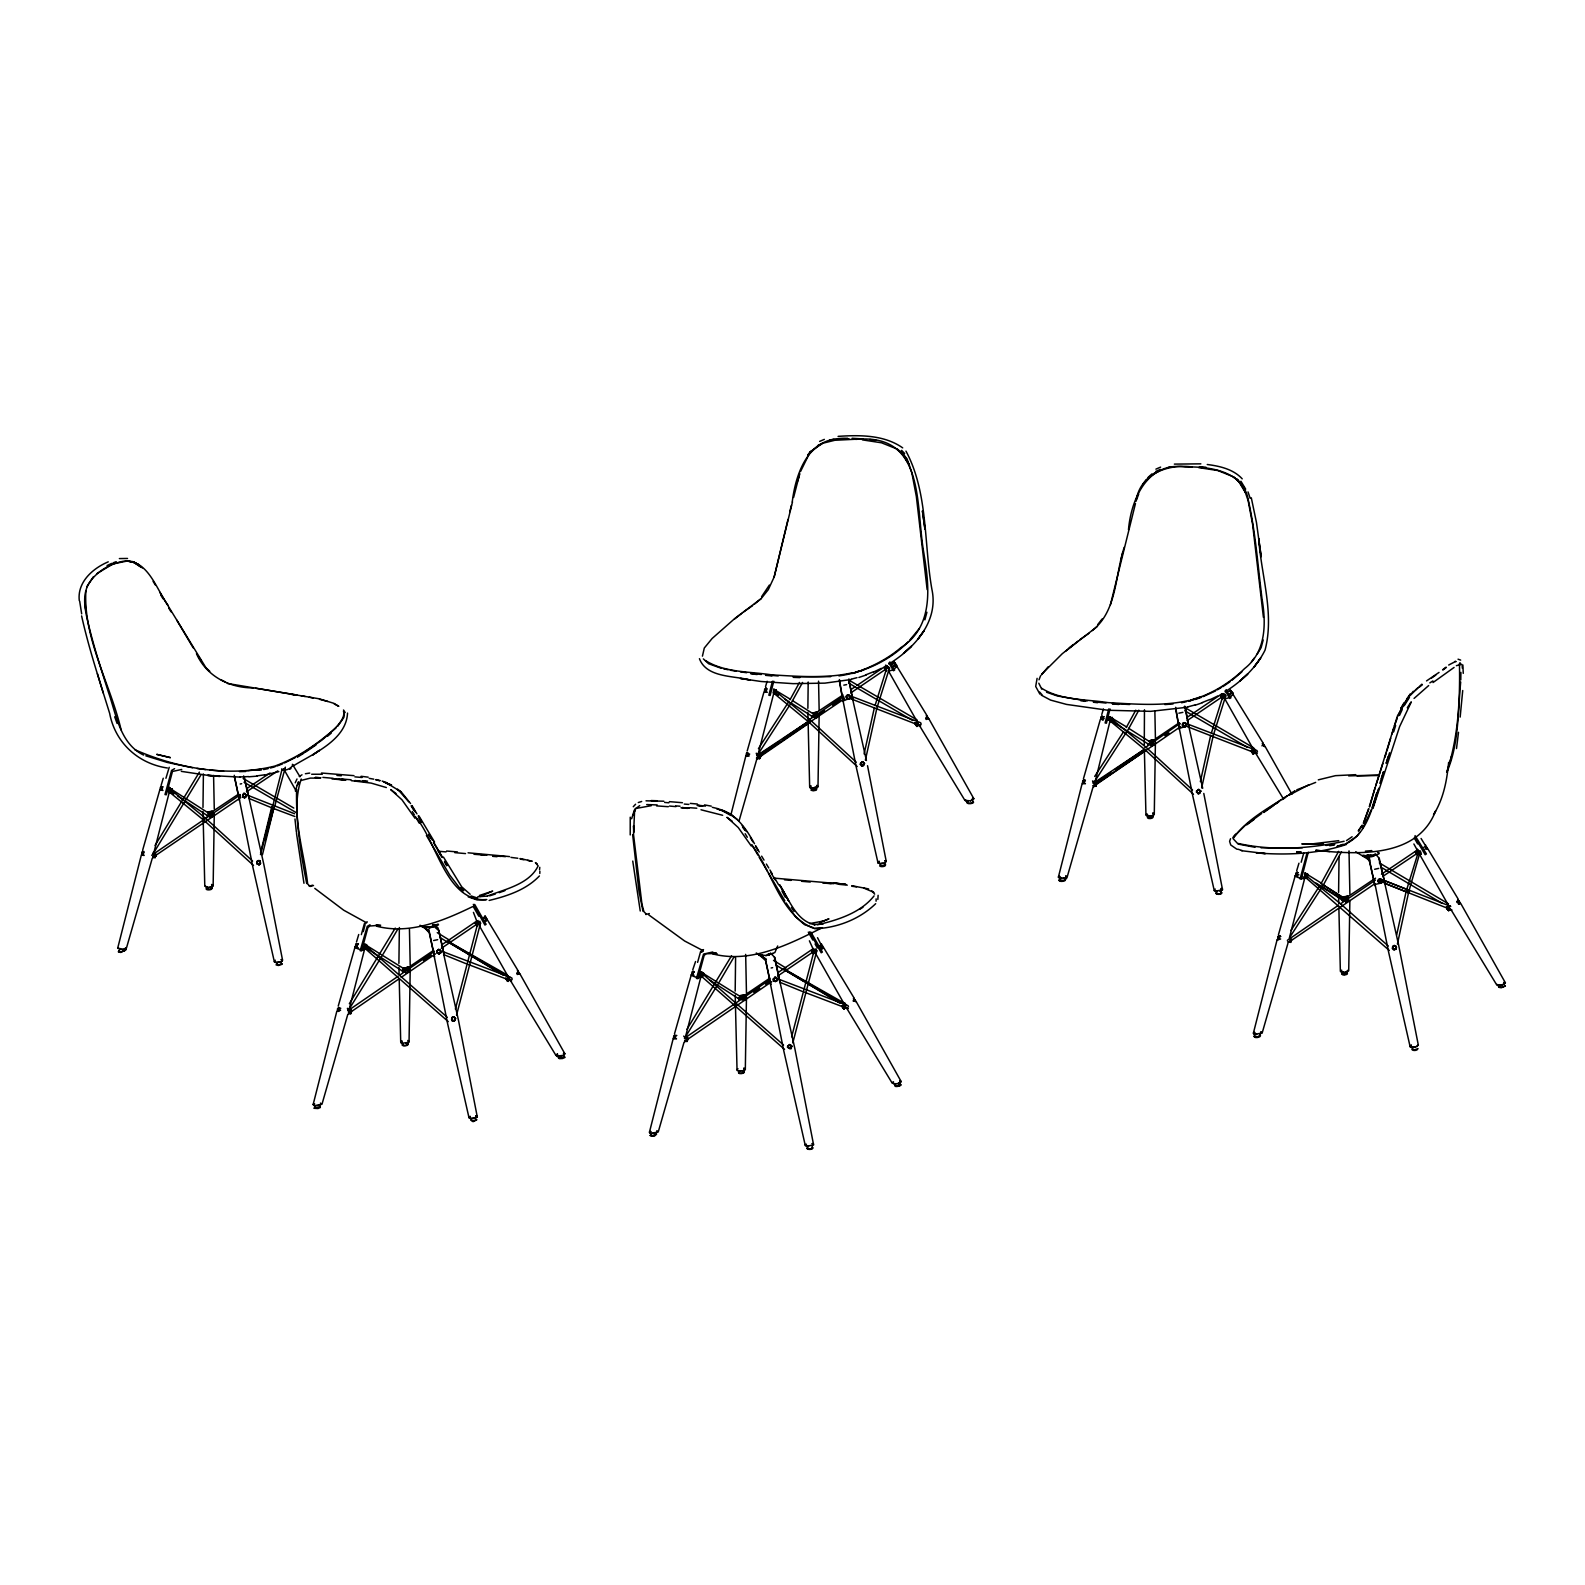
<?xml version="1.0" encoding="UTF-8"?>
<svg xmlns="http://www.w3.org/2000/svg" width="1585" height="1585" viewBox="0 0 1585 1585"><rect width="100%" height="100%" fill="white"/><g stroke="black" fill="none" stroke-linecap="round" stroke-linejoin="round"><path stroke-width="1.5" d="M313.572 1105.141L314.623 1103.754M649.83 1132.899L650.9 1131.512M1306.04 877.456L1304.673 877.595L1304.732 874.563L1341.187 904.361L1388.282 945.987M1343.961 898.477L1321.989 884.113L1343.367 897.566L1345.804 897.546C1347.785 893.762 1348.597 899.725 1347.844 896.08L1343.367 896.912L1342.376 900.973M1446.471 907.155L1448.73 910.602L1450.315 909.592L1448.056 906.125L1446.471 907.155L1446.907 908.581L1448.73 910.602L1446.471 907.155L1448.215 910.384L1447.046 908.264L1448.631 907.254L1448.056 906.125M208.348 813.561L207.793 811.976L212.251 811.163C213.064 814.829 212.172 808.845 210.211 812.59L207.774 812.61L170.883 788.973M403.719 967.979L404.254 968.99L408.375 967.979L408.118 967.008L403.719 968.593L408.078 967.662L433.597 950.366M505.774 978.599L507.517 981.254M746 998.273L744.375 994.746L739.997 995.717L744.336 995.4L769.874 978.123M842.051 1006.336L844.31 1009.229L842.467 1006.812M813.204 714.003L812.729 712.953L817.087 711.962L815.502 713.943L812.729 712.953M1148.986 740.69C1148.947 743.583 1149.68 739.224 1153.345 739.72L1153.583 741.364M656.725 1130.798C660.212 1133.037 649.751 1134.939 649.434 1132.225L673.149 1038.809M855.722 439.402C924.59 432.883 915.694 502.782 923.381 550.253C929.087 584.231 934.991 626.055 900.934 647.591C887.541 659.202 870.561 667.503 854.612 672.892M972.873 801.039C975.449 802.763 968.673 803.912 967.306 802.723L965.463 799.732M1201.45 696.627C1178.111 703.958 1190.81 701.303 1201.45 696.627C1217.538 690.426 1232.159 680.678 1244.502 668.672C1266.296 651.732 1266.177 623.539 1262.017 598.754C1257.915 565.924 1255.597 532.758 1248.366 500.424C1243.65 470.923 1209.533 466.327 1185.144 466.981C1147.857 461.275 1131.115 498.76 1128.48 529.806M1109.698 720.105L1109.758 721.571L1109.698 720.105L1109.758 721.571L1111.144 721.393L1111.065 719.986L1109.044 719.709L1109.143 717.054L1146.53 747.724L1192.534 789.964M556.513 1054.798L557.246 1056.521L557.603 1054.084M892.771 1083.229L895.703 1083.803M1066.745 876.188L1066.447 878.823L1065.675 875.732M202.979 807.419L203.395 773.995M398.905 963.363L399.361 927.542M735.182 991.101L735.598 957.677M807.875 708.297L808.192 682.025M1144.469 709.763L1144.271 744.851M1230.356 690.01L1262.908 742.731M1338.592 892.395L1339.048 856.574M212.113 886.629L213.143 885.817L214.292 813.085M408.019 1042.613L409.049 1041.801L410.218 969.069M539.811 873.474L539.851 871.136M744.276 1070.351L745.326 1069.538L746.476 996.826M816.968 787.527L817.999 786.715L819.168 714.003M876.089 901.211L876.129 898.873M1153.226 815.265L1154.276 814.452L1155.425 741.74M1347.686 971.605L1348.716 970.793L1349.865 900.498M153.269 857.227L155.924 856.118L155.964 854.196L155.013 857.584L152.695 856.613L155.013 857.584L156.083 854.573M760.562 755.233L759.611 758.621L759.651 756.184C759.215 761.711 761.196 751.805 760.523 757.154L759.611 758.621L759.235 755.986M1277.094 939.786L1253.378 1033.182L1254.528 1034.45L1262.195 1032.905L1287.971 943.214M1460.776 679.906L1460.914 672.377M1460.677 903.331L1505.374 982.799L1502.144 984.978L1497.706 985.117M118.082 948.187L123.075 949.217M1417.049 853.78L1417.683 854.929C1412.453 847.282 1420.239 859.05 1415.841 852.472M650.226 1135.474L654.248 1136.267L656.586 1134.206M1059.117 879.913L1059.989 879.338C1056.006 882.607 1068.171 881.498 1064.724 879.259M1260.689 1031.776L1261.719 1032.925L1260.63 1033.638M1496.993 984.503L1497.766 985.553L1496.993 984.503C1498.697 985.989 1507.058 984.602 1503.927 982.423M126.027 947.929L125.73 949.89L126.027 947.929L124.938 948.662M967.326 802.168L967.365 803.219C968.732 804.387 975.508 803.258 972.932 801.534M558.376 1057.254L559.287 1058.661L562.497 1058.522L564.835 1057.512L563.923 1056.125M894.633 1084.992C894.832 1087.27 903.014 1085.507 900.201 1083.863M170.883 791.787L172.329 789.092L171.14 789.786L168.822 786.972M143.621 755.074C120.004 743.702 116.26 714.538 108.454 692.308C101.599 670.713 94.565 649.176 89.136 627.165C85.669 612.959 81.152 596.138 89.018 583.28C96.487 571.571 109.662 563.884 123.135 561.268C147.92 558.514 156.321 589.462 168.03 605.292M1460.696 681.966C1457.824 711.784 1458.992 743.682 1447.145 771.499M1254.111 1035.956C1253.656 1039.225 1263.225 1036.867 1259.659 1034.807M1505.354 986.009L1501.272 987.772L1498.915 987.316L1499.786 985.692M1505.294 985.533L1502.917 987.079L1498.855 986.821M260.297 863.409L260.217 861.23L260.257 864.142L257.345 863.964L257.345 861.031A2.08 2.021 67.5 0 1 260.217 861.23L260.297 863.409L259.524 860.615L256.909 861.943L257.206 863.964L259.148 864.637M1392.581 946.919L1393.889 949.554L1396.009 949.098L1396.108 946.186L1394.265 945.472L1392.66 946.879L1394.007 949.494L1395.89 949.138L1396.504 947.176L1394.087 945.552L1392.581 946.919L1393.156 946.027C1399.515 944.957 1394.463 953.338 1392.165 948.127M124.839 950.188L120.777 952.446L118.439 951.991L119.291 950.386M744.336 995.4L739.997 996.331L700.649 971.863M844.785 1004.097L844.845 1003.028L843.676 1004.989L845.261 1005.98L846.449 1005.108L845.3 1004.771M630.236 817.186L630.216 834.938M879.497 863.369L878.011 862.933L856.435 767.972L843.022 700.649L849.718 698.609L849.758 695.538L847.836 694.844L846.548 695.439L846.727 698.232L848.649 698.906L850.174 697.558L847.896 695.042L846.35 696.429L846.806 698.47L852.532 698.708L866.42 760.523M1182.588 723.929L1183.52 726.722L1185.857 726.188L1186.531 724.404L1185.204 722.839L1182.806 723.196L1182.172 725.137L1183.876 726.564M1378.237 880.269L1380.793 879.001C1376.572 888.749 1386.598 878.11 1378.811 879.378L1378.177 881.339L1379.525 882.904L1381.506 882.528L1382.219 880.547L1379.98 878.843L1378.316 880.23L1378.732 882.27L1384.597 882.528L1398.485 944.323L1418.317 1045.07L1415.365 1047.13L1410.135 1046.734L1388.539 951.792L1375.087 884.45L1380.892 883.103L1381.684 879.596L1378.455 879.517L1380.159 880.963M153.012 856.316L152.913 858.099L154.141 855.484M1255.32 750.042L1253.715 748.001L1252.546 748.893L1256.826 753.588L1188.77 727.178M239.87 794.679L240.326 796.661M877.852 899.448L878.11 895.287M838.901 675.903C864.459 672.298 889.799 660.569 908.502 641.489M1144.429 748.179L1179.834 723.592M296.613 789.31C295.761 820.871 300.496 852.71 306.737 883.558M774.728 691.912L774.273 689.277L775.461 691.04M776.115 691.674L775.996 693.22L776.254 690.129M1112.254 720.957L1112.274 717.351L1112.729 719.986M539.554 869.65L539.772 867.312M1462.717 690.525L1460.161 717.094M1148.986 741.265L1153.345 739.72L1148.986 741.265L1128.678 728.308M154.022 855.86L154.121 854.711M154.458 856.95L154.637 854.949M155.013 857.584L155.053 855.147M351.097 1009.764L349.334 1009.427L351.652 1010.378L350.701 1013.766L348.958 1013.429L349.334 1009.427L348.581 1010.794M350.701 1013.766L350.344 1011.131M686.979 1041.503L684.661 1040.533L686.979 1041.503L687.93 1038.116L685.612 1037.165M757.372 756.778L757.63 759.175L757.491 757.491L844.448 698.787M1096.206 785.962L1096.265 782.356M1290.388 939.826L1290.765 942.441L1291.716 939.073M1456.516 748.536L1458.497 732.31M1448.631 762.365C1446.986 780.454 1443.42 799.098 1433.553 814.67L1435.574 811.044C1417.366 858.495 1356.899 854.573 1315.748 850.293L1329.874 851.521M172.25 791.014L172.091 788.954L171.537 789.984M172.072 791.093L172.329 789.092L171.893 790.499M703.364 658.904L708.634 663.739L721.175 668.256M1041.702 689.079L1038.809 683.214M365.64 947.513L365.422 944.838M700.709 975.904L701.897 975.25L701.362 973.17M703.681 975.607L703.463 972.932L702.749 974.26M1305.624 873.355L1307.863 874.385L1306.872 877.733L1305.109 877.357L1305.624 873.355L1304.97 874.544M433.28 926.948L422.303 926.829L429.04 927.72L438.173 924.055M758.561 954.566L765.297 955.458L769.537 954.685L770.548 953.16M1093.908 786.913L1109.698 722.364M344.341 714.062L343.826 717.529L337.625 726.366M537.335 864.102L535.393 862.616L538.147 865.866C529.449 884.192 505.04 889.205 487.467 896.02M802.565 682.442L792.143 701.402L757.154 755.649L756.263 753.271L758.739 754.46L757.055 755.51L809.083 720.937L782.713 739.046M1110.867 772.351L1094.641 783.485L1093.412 782.633M507.893 978.302L507.477 980.877L505.774 978.024L508.032 981.491L506.209 979.055M348.601 1014.281L348.482 1012.577M684.859 1042.019L684.76 1040.335M398.033 976.32L348.145 1010.576L347.432 1008.357L349.849 1009.605L348.145 1010.576L349.453 1010.854M702.432 656.15L704.295 648.027L712.14 638.478L734.628 618.665L761.176 598.595L768.289 589.66L774.154 576.999L787.983 519.504M1093.63 782.415L1092.541 781.009L1094.938 782.633L1093.313 783.267L1143.34 750.022M1222.193 698.391L1220.45 696.073L1222.649 698.985L1222.431 694.983M1450.235 761.672L1451.107 756.976M338.992 1007.406C339.943 1017.253 333.92 1005.504 340.775 1008.278M675.269 1037.719C675.963 1030.488 672.238 1042.157 675.269 1037.719L676.498 1038.908L674.913 1038.611M1082.852 782.376C1084.338 775.778 1085.012 786.12 1082.397 783.287C1083.486 775.243 1084.437 786.338 1082.852 782.376L1085.032 780.811L1083.407 780.434L1085.388 780.256L1083.803 779.959M1103.002 717.411L1101.218 718.163L1102.803 719.412C1104.369 717.212 1099.098 713.349 1103.021 719.986M1277.926 937.428L1277.946 939.984L1279.253 937.607L1278.699 936.042L1277.332 939.846L1278.937 938.617L1278.402 935.962L1277.807 937.409L1279.67 937.765M348.145 1010.774L381.807 956.31M685.73 1038.611L683.71 1036.095M1369.282 806.666L1397.415 716.004L1410.194 694.072L1405.717 701.303M121.114 729.873C110.395 683.987 83.034 638.101 85.887 590.789M633.247 815.265L635.327 808.39M295.345 791.034L298.257 781.96M631.623 818.771L634.535 809.717M161.69 789.251C162.72 782.079 158.956 793.491 161.69 789.251L162.958 790.459L161.353 790.123M1396.682 934.873L1406.172 891.325L1418.1 852.829L1420.299 851.284L1408.788 891.602L1397.415 944.026M864.102 753.925L874.425 707.504M865.37 760.146L877 707.663L889.502 668.018L885.678 665.066M1200.36 781.663L1210.702 735.242M1201.648 787.904L1213.278 735.4L1225.78 695.756L1224.789 694.012L1222.055 693.953L1222.55 697.043M260.495 854.592L281.813 770.211M260.574 852.75L271.867 806.468M262.476 854.612L273.987 807.419L265.25 839.911M792.223 502.049C796.126 470.21 810.49 433.537 849.184 439.065M364.55 947.473L364.174 949.039L365.541 948.781L363.837 947.117L365.659 944.125L366.511 946.027M1124.26 547.241C1114.909 575.058 1117.366 610.839 1092.283 630.572M455.39 1009.051L477.6 923.916L479.958 921.261L478.195 922.648M456.52 1015.192L480.552 923.025L478.452 921.697M793.59 497.472L799.791 473.558M791.648 1036.788L813.858 951.654L816.216 948.999L814.452 950.386M792.797 1042.93L816.81 950.762L814.73 949.455M1121.11 559.069L1122.715 552.63M141.402 854.79L117.686 948.206L120.856 949.593M320.447 1103.061C323.954 1105.3 313.493 1107.182 313.156 1104.487L336.872 1011.072M731.24 813.481L745.822 756.005M1063.951 878.268L1058.384 877.139L1082.099 783.743M153.705 853.305L168.981 793.431M349.116 1009.506L364.471 949.692M792.5 501.89L774.154 576.999M773.777 681.213L770.132 695.458L768.844 695.221L772.45 681.213M685.394 1037.244L700.748 977.43M758.066 754.42L773.421 694.626M1110.035 708.951L1106.409 723.196L1105.121 722.958L1108.727 708.951M1294.925 790.776C1273.983 805.517 1247.672 817.464 1233.11 838.663L1238.143 844.092L1255.023 847.282M1289.318 938.221L1304.673 878.407M789.746 511.856L791.45 505.239M1308.279 852.235L1301.344 879.16L1300.057 878.922L1307.011 853.027M363.282 931.623L365.105 924.61M478.115 920.489L476.491 923.52L477.204 921.261M812.669 950.307L813.68 948.523M1110.431 604.737L1135.474 503.455M814.472 716.836L815.344 717.866L814.472 714.142L816.453 713.726L817.999 716.063L815.027 718.025L813.481 715.687L814.472 714.142M1154.276 743.801L1151.304 745.782L1150.73 741.879L1153.722 742.612M1346.14 901.885L1346.893 900.696C1345.407 897.348 1344.437 903.569 1345.804 899.349L1348.795 900.082L1345.823 902.043C1347.329 902.499 1349.984 899.923 1347.666 899.487L1347.666 901.568M924.867 619.874L926.908 612.266M1263.186 640.023L1261.125 647.631L1257.103 654.347M274.562 806.805L285.379 767.18M361.34 934.635L364.372 923.698L367.245 921.836M697.598 962.372L700.649 951.436L703.522 949.593M1301.186 862.24L1303.742 853.067M797.691 481.067L799.514 474.589M757.055 755.51L757.61 753.707M1093.313 783.267L1093.729 781.781M1369.658 806.824L1375.047 787.745M142.749 849.798L159.629 790.479M338.239 1006.079L355.119 946.76M747.189 751.013L764.069 691.674M674.497 1033.816L691.397 974.498A4.973 1.129 15.1 0 0 694.131 976.558A4.973 1.129 15.1 0 0 700.075 977.648A4.973 1.129 15.1 0 0 699.381 975.964M1083.447 778.75L1100.347 719.432M1278.441 934.774L1295.321 875.455M1417.921 849.818L1417.802 852.552M152.279 858.238L126.503 947.909L123.214 949.336M347.769 1014.499L321.993 1104.19L314.325 1105.736M739.086 820.792L756.719 759.433M684.046 1042.237L658.25 1131.928L650.603 1133.473M812.669 715.905L811.461 716.856L815.463 714.558L815.601 715.845M1092.996 787.17L1067.22 876.842L1065.655 877.595M1151.879 743.583L1147.738 744.593L1151.74 742.295M1315.669 782.396L1296.788 789.825M161.076 785.506L163.255 778.235M165.93 778.275L169.219 767.279M356.486 942.025L358.725 934.516M765.515 686.701L767.14 681.253M692.764 969.782L695.557 961.501M1101.793 714.439L1103.418 708.99M1296.688 870.74L1298.947 863.211M1386.875 750.993L1390.659 738.313M813.481 948.999L812.768 951.258M206.724 815.998L207.932 814.908M402.55 971.942L402.729 968.911M738.828 999.679L738.511 997.975M1391.927 734.132L1393.829 727.872M1386.201 763.078L1388.163 756.738M875.138 705.226L886.55 668.751L888.709 667.146M1211.416 732.963L1222.808 696.489L1224.987 694.884M1393.651 731.874L1395.632 725.554M1372.194 807.518L1377.008 792.302C1370.926 813.798 1363.239 841.655 1337.7 846.192M1386.281 763.257L1389.589 752.716M1381.328 778.651L1383.507 771.736M1375.78 785.506L1382.853 763.495M1037.105 678.34L1035.698 686.444L1039.879 694.111M1379.861 783.347L1383.547 771.855M1373.006 808.35L1399.634 726.564L1411.324 701.937M1384.894 757.254L1386.241 753.093M1183.52 726.722L1186.511 724.246L1184.094 722.582L1182.608 724.186L1183.084 726.207L1188.809 726.445L1202.698 788.26M1368.548 808.746L1363.397 823.308L1368.865 808.885M1230.535 838.703L1229.603 841.338L1230.733 844.964L1236.914 849.243M800.484 471.597L810.292 451.666L823.011 443.067L818.118 445.385M1136.049 501.296C1139.694 473.856 1168.105 463.613 1192.296 466.981M1394.463 725.791L1397.336 717.965M1136.405 500.167L1138.704 494.124M1039.007 679.787L1040.572 675.785M766.268 688.048L764.961 691.377L767.1 692.288M747.565 755.728C749.764 747.922 743.424 757.828 749.13 756.025L748.1 753.767L749.685 754.084M1279.511 937.726L1278.283 936.537L1280.264 936.339M142.531 851.66C141.184 859.367 143.304 849.005 144.116 851.957L141.996 853.602L142.194 855.108L144.136 855.464M885.44 668.355L887.144 665.858M356.823 946.899C359.379 939.766 352.603 947.454 357.992 947.691L355.872 946.74L357.378 944.006L356.625 945.373M1371.342 809.677L1362.545 828.499M701.105 974.359L701.64 973.071M701.818 976.519L702.234 975.508L700.431 976.796L701.818 976.519L700.095 974.874L700.57 972.08L700.689 973.685M152.774 853.701L154.438 853.899M862.418 439.877L881.518 442.79L897.526 449.209L903.985 455.212L909.473 465.217L900.993 451.448L907.095 458.937L911.87 472.924L916.348 496.521L927.146 589.62M1198.696 467.615L1217.795 470.527L1233.784 476.946L1240.263 482.949L1245.751 492.955L1237.251 479.185L1243.373 486.674L1248.148 500.662L1252.606 524.259L1263.423 617.377M1446.907 908.581L1448.73 910.602M364.867 947.989L364.094 948.464M842.487 1007.188L842.051 1005.762L843.795 1008.991L842.606 1006.891M1425.371 845.479L1421.071 838.465M473.44 912.366L476.808 921.222M759.948 758.205L760.087 756.679M765.971 955.715L774.827 952.585L777.7 945.968M1401.457 708.515L1407.757 698.351L1400.764 708.554L1403.993 702.829M1398.049 716.024L1400.605 710.397M1399.476 715.469L1402.19 709.605M295.206 782.812L296.989 778.988M769.379 585.083L761.573 596.733M480.552 923.025L479.997 925.184M814.987 953.318L816.81 950.762M1446.63 772.153C1458.418 737.936 1460.122 699.52 1459.468 663.342M815.027 718.025L817.028 717.629L816.869 715.469M1153.92 744.098L1151.621 745.624L1150.294 744.633C1151.146 740.215 1153.127 747.922 1153.92 744.098L1150.294 744.633L1150.73 741.879M86.64 586.945L93.495 576.623M517.344 974.537L517.641 971.902M926.254 719.511L926.551 716.876M297.287 785.387L298.872 782.217M633.544 813.125L635.149 809.955M1374.987 853.919C1375.859 856.871 1366.409 858.337 1367.221 854.87L1370.51 855.028M1363.179 855.008L1362.664 855.959L1364.388 856.494L1372.134 855.94L1378.752 853.978L1379.307 853.047L1377.623 852.453M169.357 789.409L170.09 788.082L169.119 791.43M366.67 948.286L367.205 945.195L366.214 948.523M702.947 976.023L703.463 972.932M1306.674 875.059L1307.387 873.711M1321.018 883.697L1338.651 851.323M1341.485 851.759L1323.257 885.222L1289.833 937.25M757.848 754.995L758.621 756.897L756.421 758.106M790.004 699.797L799.514 682.442M685.215 1041.167L687.731 1040.117M1126.261 727.535L1135.771 710.199M1095.928 783.941L1096.503 782.871M1092.699 785.843L1094.878 784.634L1095.869 786.358L1096.364 784.417M1138.822 710.179L1128.421 729.14L1094.72 781.385M168.327 790.816L168.981 789.647C167.713 787.032 172.309 788.32 168.902 788.736M170.487 792.441L168.604 792.203L170.487 792.441L171.081 790.38L168.822 788.062L168.981 789.647M889.502 668.018L889.007 670.138M1225.78 695.756L1223.798 698.232M692.13 974.478L693.636 971.744L692.13 974.478L693.913 975.369L692.13 973.527L694.27 971.902M817.523 937.686L821.406 945.353M429.535 926.849L429.04 927.72L431.635 926.452M1404.191 705.721L1409.461 697.42M775.659 693.616L775.996 689.614M1110.114 717.787L1111.164 717.668L1110.986 719.669L1109.579 720.402M856.276 762.226L810.252 719.966L774.827 690.624L773.46 690.822L773.48 692.942L807.023 720.6M199.393 772.113L155.033 845.498M200.82 775.105L152.774 854.394M395.259 928.097L349.354 1003.681M731.537 955.834L686.899 1029.378M383.055 954.21L397.835 929.048M719.313 981.947L734.113 956.805M1421.052 852.195C1420.12 857.465 1416.098 848.074 1417.723 851.581M892.712 664.155C892.731 659.142 897.724 666.136 894.396 666.473L894.713 664.135M874.068 895.882C860.655 912.92 837.633 920.092 817.285 924.847M685.711 1036.412L718.084 984.047M208.606 814.809L210.171 817.147L208.606 814.809L209.596 813.264L212.588 813.997M209.161 815.998L211.578 812.847L212.132 814.036L209.596 813.264M213.143 815.185L212.152 816.75L211.597 815.542M404.492 970.694L407.484 968.712L407.603 971.248M408.038 969.921L406.037 970.317L405.047 971.882L406.057 973.031L409.029 971.07L407.484 968.712M814.036 716.895L816.116 716.678L815.344 717.866L814.036 716.895L817.008 714.914L817.999 716.063M814.571 716.995L815.027 715.33M816.79 715.905L817.444 714.875M744.752 997.619L741.76 996.866L740.77 998.431L743.444 999.224M743.741 996.47L744.296 997.658L741.324 999.62L744.316 1000.353L745.307 998.808M1149.739 743.424L1150.75 744.574L1151.602 743.523M1153.147 745.307L1151.304 745.782L1153.147 743.207M1316.006 883.063L1345.249 900.855L1346.121 899.805M1347.686 899.765L1347.23 897.744L1343.565 899.844M257.345 861.031L257.206 863.964M259.722 864.3L260.653 863.27L258.791 864.776A2.08 2.021 67.5 0 0 259.92 861.428M1407.302 707.762L1410.809 702.313M1290.903 930.534L1319.711 885.738M758.423 748.655L788.676 701.838M1094.7 776.412L1123.646 731.616M1358.404 830.56L1362.149 825.131M1041.424 674.913L1048.18 666.79M1041.603 674.299L1062.326 653.654L1097.454 626.352M821.803 946.661L821.347 948.92C825.468 949.316 819.207 942.639 821.228 945.75M1230.535 694.131L1230.99 691.872M1358.385 831.115L1362.288 825.627M1359.831 832.264L1357.117 836.028L1347.21 842.962M807.894 454.855L810.49 451.408M808.211 454.776L818.553 445.147M919.419 628.452L909.849 640.003M1251.476 661.797L1254.29 658.072M1233.566 836.801L1244.859 825.765M1097.83 624.47L1102.169 618.942M821.307 948.761L823.427 947.335L821.307 943.768M1407.104 698.351L1421.864 684.165M1232.892 837.593L1235.666 834.166M757.749 758.323L809.44 722.839M142.551 855.167L142.69 850.967L142.115 852.413L143.76 852.849L141.996 853.602L143.561 853.899L141.996 854.553L143.561 854.85L142.194 855.108M765.515 691.991L766.466 688.623M693.438 971.169L692.883 973.111M692.685 975.112L693.636 971.744M1297.362 871.948L1296.272 875.851L1297.58 872.542M349.75 1012.28L348.74 1013.429L399.242 978.718M686.028 1040.037L684.997 1041.167L771.776 981.63M1368.846 858.436L1374.987 885.718L1369.737 861.487L1364.685 855.266L1369.836 859.11M539.395 875.95C526.299 889.799 507.259 896.1 489.151 900.438M875.673 903.688C859.684 919.221 836.801 928.156 814.571 928.731M1260.392 1033.717L1261.739 1032.251M656.428 1132.74L657.795 1131.254M633.267 806.725L635.585 804.229M1414.058 698.43L1428.679 685.552M301.249 779.027C289.936 811.837 303.944 850.115 307.649 883.915L310.085 886.471L313.513 885.52M1287.357 940.341L1338.632 905.114M1289.932 941.094L1288.605 942.104M376.299 924.768L380.321 925.719M901.033 451.943L897.249 449.447M1237.291 479.68L1233.526 477.184M814.928 787.983L812.986 789.885L812.927 788.201L817.503 786.002M1152.711 813.224L1153.84 814.452L1149.264 817.622L1149.184 815.938L1146.331 814.512M1348.201 970.079L1343.723 973.963L1343.644 972.279L1340.752 970.872M336.02 727.911L321.874 740.136L305.311 751.607M151.685 855.286L237.75 796.502M154.022 857.069L154.022 854.176M1241.847 671.921L1231.862 680.341M1148.055 477.442L1151.938 473.895M1148.332 477.957L1154.811 472.885M1415.346 690.069L1418 687.712M1065.516 651.257L1077.939 641.152M327.58 736.193L331.225 733.142M1253.656 750.359L1254.785 749.428L1253.656 749.051M1254.567 751.409L1254.963 753.014L1253.22 754.202L1250.961 750.735L1252.546 749.725L1254.805 753.172L1257.46 751.904L1256.945 750.517L1187.601 724.028M754.302 604.261L761.176 598.595M765.02 691.694C768.963 684.205 760.76 691.258 766.744 692.051M1101.298 719.432C1105.24 711.962 1097.038 719.015 1103.021 719.788M1412.473 1048.22C1409.679 1051.014 1417.862 1051.271 1417.763 1048.676M1412.532 1048.715L1414.097 1049.944L1417.763 1048.755M276.701 963.284L276.127 964.928L278.366 965.483L282.051 964.294L281.1 962.828M276.761 963.779L278.306 964.988L281.991 963.799M880.368 864.419L879.774 866.064C881.062 867.391 887.481 866.262 884.826 864.459M880.428 864.895L881.953 866.123L885.599 864.38M744.237 1071.935C743.286 1073.56 736.688 1073.719 738.986 1071.401M1216.646 892.157C1213.218 895.485 1224.512 894.614 1221.104 892.197M1216.705 892.632L1215.972 893.227C1217.181 894.733 1223.699 893.504 1221.044 891.701M471.478 1119.981L473.004 1121.209L476.649 1119.446M1069.3 647.789L1072.986 644.818M1153.127 816.295L1151.086 817.88L1147.203 816.909M807.696 1147.223C804.269 1150.552 815.542 1149.7 812.154 1147.263M807.756 1147.718L807.023 1148.313C808.231 1149.799 814.749 1148.59 812.095 1146.787M206.763 887.699C203.316 891.067 214.728 890.116 211.181 887.739M206.823 888.194L209.973 889.264L211.974 887.659M205.178 885.896C205.475 888.927 215.322 886.788 211.558 884.589M402.709 1043.663C400.411 1045.981 407.008 1045.803 407.979 1044.198L408.554 1041.068M402.768 1044.139C400.47 1046.476 407.068 1046.298 408.038 1044.673L407.9 1043.623M739.046 1071.896C736.748 1074.214 743.345 1074.036 744.296 1072.431L744.177 1071.361M1411.066 1045.129L1410.135 1046.734M1411.383 1045.228L1410.551 1046.675M275.295 960.193L274.363 961.798L275.849 962.234M734.39 619.141L741.661 613.395M811.659 788.577L811.044 790.222L813.264 790.796L816.255 790.202L816.85 788.538M811.718 789.072L811.797 790.162L814.829 790.142L816.077 788.617M1147.996 816.81C1145.46 819.168 1153.484 819.207 1153.187 816.77M1419.506 687.018L1422.379 684.76M1454.079 667.443L1433.018 682.541M486.516 920.271L485.228 921.261L486.654 920.35L484.396 916.883L486.654 920.35L485.069 920.885M821.505 948.999L822.773 947.711L820.931 947.889M470.012 1116.395L468.982 1117.207L470.23 1118.574L477.323 1117.128L458.58 1020.799L443.582 953.774M878.962 861.329L878.011 862.933M806.289 1144.132L805.239 1144.945L806.507 1146.312L813.6 1144.885L794.838 1048.537L779.86 981.511M1215.239 889.066L1214.288 890.671L1215.754 891.107L1222.55 889.799L1203.788 793.451M470.349 1116.474C466.505 1120.06 480.196 1118.653 475.817 1115.919M879.299 861.408L878.427 862.854M735.202 995.122L737.045 1070.39C738.669 1072.233 747.169 1070.568 743.761 1068.31M1417.049 1046.595L1417.921 1045.149M1343.565 972.457L1340.434 971.684L1341.703 970.159M916.863 720.699L917.398 722.601M1442.608 669.781L1445.857 667.285M1443.123 669.861L1446.372 667.384M407.682 1042.514L401.936 1043.227L400.767 1042.653L401.758 1041.068M402.055 1041.127L401.163 1042.573L402.214 1043.089M812.927 788.201L809.717 787.587L810.708 785.982M884.925 862.795L885.817 861.348L884.767 860.833M736.985 1069.598L738.035 1068.805M1151.205 815.72L1147.144 815.899L1145.995 815.324L1146.985 813.719M811.005 786.061L810.113 787.487L811.163 788.003M812.233 1145.618L813.145 1144.172L812.095 1143.657M96.705 573.75L112.911 563.943L127.553 560.951M1448.69 665.026L1455.545 661.48M1367.914 856.633L1373.601 854.771L1373.779 855.88M844.746 1005.326L845.934 1004.454M1246.662 824.418L1261.7 813.481M170.427 791.549L169.119 792.659L169.08 791.212M1246.602 824.953L1254.072 819.465M508.072 975.667L507.398 977.252L509.657 976.717L509.3 979.649L511.48 980.917L468.209 964.472M1263.701 812.035L1280.502 800.207M1263.78 812.491L1273.924 805.279M1439.041 672.416L1426.54 680.916M1275.529 804.15L1278.738 801.911M316.089 744.891L305.449 752.122M743.484 611.968L752.578 605.668M1079.761 639.706L1088.855 633.406M1367.162 856.395L1371.619 855.226M701.362 952.347L703.364 950.98M400.034 974.933L434.448 951.337M757.689 755.629L778.651 741.82M684.423 1038.314L768.685 980.461M1114.929 769.577L1143.32 750.081M1094.007 786.081L1180.706 726.544M401.263 977.331L435.499 953.893M808.152 720.442L843.398 696.29M1346.477 840.605L1352.124 836.761M153.091 857.208L240.742 797.651M476.788 921.043L441.442 945.056M476.689 924.313L441.264 948.405M843.042 694.943L815.047 713.488L812.729 713.527L792.401 700.55M851.046 689.515L855.048 686.8M857.049 685.453L885.817 665.898M818.454 714.855L824.537 710.734M832.64 705.226L840.763 699.718M850.887 692.843L885.5 669.365M813.065 948.781L777.72 972.794M812.966 952.05L777.522 976.142M1222.748 686.701L1229.98 681.788M1153.286 740.354L1179.299 722.701M1187.304 717.272L1222.075 693.636M1164.856 735.717L1168.918 732.963M1187.165 720.6L1221.777 697.103M1431.631 677.964L1435.752 675.151M1340.652 903.747L1375.443 880.091M423.393 960.53L431.338 955.141M753.707 992.309L759.671 988.267M765.614 984.226L769.597 981.531M1145.717 750.577L1094.977 784.892L1094.641 783.485M1374.433 884.014L1288.863 942.164L1287.575 941.787M1417.347 850.055L1381.466 874.207M269.985 773.005L246.487 788.775M888.828 664.036C914.169 648.423 938.974 621.617 931.881 589.224C923.778 543.635 928.315 492.737 905.966 451.111M313.156 1104.487L314.325 1103.695M563.408 1055.234L564.874 1053.767L520.157 974.28M1225.106 691.773C1241.471 681.431 1256.291 667.701 1265.028 650.187C1274.697 613.712 1261.204 575.434 1258.688 538.603L1261.184 556.731L1256.469 522.495L1251.298 497.789M649.434 1132.225L650.603 1131.432M1058.384 877.139L1059.553 876.366M1059.85 876.426L1058.8 877.813M238.424 794.184L212.172 811.758L207.774 812.61M246.428 791.886L277.771 770.885M1383.348 876.029L1417.168 853.364M1253.378 1033.182L1254.567 1032.39M1375.522 878.169L1347.785 896.714L1343.367 897.566L1345.546 897.823M1254.844 1032.469L1253.775 1033.856L1256.647 1034.45M556.038 1054.817L557.246 1054.025M892.315 1082.555L893.504 1081.763M314.821 1107.162L313.949 1108.272L317.971 1108.529L320.348 1107.499L319.437 1106.092M1282.047 799.672L1285.435 797.433M314.761 1106.667L314.741 1108.153L320.309 1107.023M651.039 1134.404L650.147 1135.534L652.505 1135.969L655.774 1134.325M564.775 1057.036L558.356 1057.809M1255.043 1035.857L1254.171 1036.431L1258.114 1036.748L1259.718 1035.302M1283.969 797.968L1287.416 795.71M1449.522 907.214L1450.255 905.728L1448.294 906.045M119.35 950.881L118.479 951.436L120.718 951.971L124.799 950.742L122.52 950.227M895.584 1084.913C892.038 1088.558 906.204 1084.853 898.774 1084.259M1458.893 901.924L1457.467 902.836L1458.319 901.013C1456.318 897.942 1462.44 904.381 1458.596 904.282L1460.023 903.351L1458.438 903.906L1459.864 903.272L1458.319 901.013L1456.892 901.944M484.951 917.497L483.524 918.428L485.525 918.329M483.544 918.924L484.97 918.012M892.692 663.62L894.118 662.708L892.276 663.105M894.257 666.393L895.822 665.561L893.821 665.343M916.843 722.582L914.684 722.998L916.843 722.582L914.684 722.998L916.962 726.445L918.547 725.435L917.973 724.325L916.388 725.336L916.962 726.445M915.258 724.107L916.843 723.097M926.234 719.015L927.681 718.084L926.551 716.361M916.388 725.851L917.973 724.82M1232.1 693.299L1230.951 691.278L1228.95 691.357L1230.396 690.446L1232.1 693.299L1230.119 693.616M1231.525 692.169L1230.515 693.834M855.028 1000.868L853.027 1000.868L855.028 1001.363M1251.516 751.349L1253.101 750.339L1250.961 750.735L1253.22 754.202M1251.536 751.865L1253.121 750.834M1261.937 745.842L1263.384 744.93L1263.958 746.337M1252.645 753.073L1254.25 752.558M1447.026 907.769L1448.611 906.739M1458.319 900.518L1456.892 901.429L1458.893 901.33C1462.598 906.521 1455.743 896.337 1458.992 901.092L1457.447 902.261L1459.448 902.241M1448.155 909.493L1449.76 908.463M1448.175 909.988L1450.315 909.592M859.684 909.354L862.953 907.274M1429.848 682.877L1432.899 680.936M289.797 769.22L290.966 768.487M1456.377 665.68L1461.687 664.293M281.773 769.537L283.834 769.141M299.307 776.491L302.002 774.807M297.405 757.154L303.904 753.152M1423.885 847.282L1425.351 846.39L1426.857 848.886L1424.955 849.025M297.108 756.58L303.726 752.617M718.005 809.043C735.341 812.491 746.456 829.034 754.48 843.715M369.998 924.748L367.264 926.353L360.171 950.683L361.598 950.941L367.859 927.72L369.761 926.036L380.658 925.184M1288.922 795.274L1309.131 784.654M1289.279 794.64L1294.826 791.39M1217.399 689.812L1220.965 687.751M174.588 768.666L171.596 770.389L164.999 794.561L166.306 794.759L172.468 771.459L181.74 769.438M1146.549 479.403L1142.726 484.455M1158.873 471.022L1154.395 473.123M896.535 665.125L894.079 661.777L926.631 714.993M391.574 784.991L386.661 783.03L401.223 791.925L410.555 803.536M722.938 810.767L719.788 809.539L725.91 812.213M295.365 757.531L284.468 762.979M639.706 805.616L635.843 808.548L634.555 811.659L633.524 834.602L641.965 904.342L643.926 911.652L646.363 914.208M437.262 953.12L439.204 953.853L441.006 952.387L438.728 949.157L436.885 951.079L437.5 953.001L439.441 953.714L441.006 952.387L440.63 950.346L438.688 949.633L437.123 950.96L437.579 952.961L436.806 952.149L437.836 950.029L440.63 950.346L440.491 953.219L437.262 953.12L439.204 953.853M773.52 980.877L775.719 981.452L777.324 980.105L775.006 976.915L773.777 980.739L773.064 979.887L774.966 977.37L776.908 978.084L777.284 980.124C775.758 982.502 778.671 978.064 776.036 977.47L773.163 978.817L774.748 981.313L776.67 981.016L773.52 980.877L775.461 981.591M1183.222 723.255L1186.036 723.275L1185.996 726.346L1179.299 728.387L1192.712 795.71L1214.288 890.671M1153.642 740.73L1149.482 741.76M744.653 995.737L740.512 996.727M293.304 765.872C313.731 753.39 346.184 740.017 347.531 713.091M1215.616 690.862L1203.233 696.588M737.5 819.663L727.852 812.729M822.437 927.621C788.874 944.343 751.231 963.759 712.755 953.893M472.429 906.719C443.007 920.964 409.564 934.873 376.477 926.155M107.067 565.568L111.584 563.408M108.255 561.843C92.722 568.361 77.11 582.19 79.29 600.656M244.506 797.83L246.428 795.234L244.011 793.61L242.446 796.046L244.863 797.671C247.24 797.413 246.606 792.52 243.08 794.085L243.06 796.819L245.12 797.394L246.468 796.027L244.05 792.956L242.564 797.156L244.506 797.83L245.873 796.245M258.791 864.776L260.079 864.162M300.932 780.494L310.383 778.096L320.289 778.156M873.692 671.981L881.28 668.355M637.21 808.231L651.316 805.675M1209.949 699.718L1217.557 696.092M1184.57 726.802L1186.095 725.455M716.242 953.12L715.132 953.635C708.772 953.061 722.522 954.566 714.003 953.16M480.116 896.516L492.677 891.107L479.383 895.485M819.643 441.403L824.339 439.382M1155.901 469.14L1160.616 467.119M1155.881 471.339L1160.378 469.418M1367.38 855.999L1368.548 855.484M401.223 791.925L397.459 789.409M846.311 696.191C845.142 701.125 853.146 698.45 848.886 694.923M1348.181 897.13L1343.367 896.912M823.229 921.202L828.955 918.864L819.762 922.371L824.339 920.885L809.539 923.599M212.608 812.253L207.793 811.976M1297.639 874.623L1296.054 875.257L1297.838 876.148L1296.609 875.911M355.872 946.74L357.635 945.036L356.07 944.739L357.992 944.165L356.407 943.848L358.408 943.669M866.084 674.735L873.414 671.802M1202.341 702.492L1209.692 699.54M1417.386 849.144L1417.842 853.423M276.959 766.011L282.605 763.851M852.472 673.466L858.911 671.03M1188.75 701.204L1195.169 698.767M113.129 562.833L116.24 561.684M243.694 775.917L249.063 798.364L244.189 776.729M499.156 892.692L504.882 890.651M861.012 671.03L865.172 668.89M1195.169 699.48L1201.509 697.321M858.892 677.469L866.183 674.992M1195.149 705.206L1202.44 702.73M1337.066 846.331L1343.149 844.31M1346.497 844.429C1317.69 854.176 1286.426 855.286 1256.291 852.908L1265.365 853.582L1241.412 850.689M281.575 961.719L277.514 962.551M638.279 802.545L641.667 801.475M1219.499 891.067L1222.134 889.819L1221.044 888.571M1318.284 779.86L1335.501 775.659L1355.769 774.669M489.646 895.822L495.332 894.039M970.515 800.722L973.408 799.454L972.358 798.325M563.705 1055.313L557.227 1056.085M897.843 1083.546L900.736 1082.258L899.686 1081.128M822.595 443.285L834.82 440.273L856.019 439.223M814.749 952.466L816.216 952.01M1063.793 878.149L1066.012 877.654M1298.194 872.681L1296.054 874.326L1298.947 874.841M278.821 771.618L264.576 775.105M812.729 713.527L817.087 711.962L817.305 713.626M1344.139 841.259C1309.745 848.708 1272.914 851.125 1238.301 843.478M851.383 699.025L852.532 698.708M1187.66 726.762L1188.809 726.445M270.401 768.032L275.077 766.724M645.808 914.525L649.315 913.554M851.422 679.153L856.99 677.667M1187.7 706.91L1195.13 704.909M283.477 769.656L284.745 768.408M309.194 886.094L312.661 885.203M1222.055 693.953L1223.402 693.596M1178.844 713.191L1182.885 712.339M433.616 940.539L437.678 939.667M1374.651 869.273L1378.692 868.402M852.532 672.733C826.062 678.776 798.642 676.339 771.796 674.893C749.745 671.406 724.959 672.832 705.523 660.588M1188.79 700.471C1162.34 706.514 1134.9 704.097 1108.073 702.63C1086.022 699.144 1061.217 700.57 1041.781 688.346M240.167 784.02L241.653 783.703M843.814 685.156L846.628 684.601M1181.538 702.749L1186.333 701.719M819.386 945.631L821.228 945.235L819.802 946.166L822.357 946.978M771.142 967.979L772.608 967.662M1419.526 854.513L1421.012 854.196L1418.1 852.829M1151.285 743.068L1153.286 742.672L1152.711 741.463M1150.849 744.732L1152.374 744.415M1345.368 901.013L1346.893 900.696M851.442 679.47L824.933 683.135L793.055 683.65L761.058 681.491L740.492 678.479L750.18 680.024C733.697 675.567 706.672 677.924 699.441 658.686M1187.72 707.207L1150.651 711.348L1107.856 710.258L1066.527 704.414L1050.578 700.095L1041.246 695.122M700.61 972.794L701.937 971.863L702.769 973.765M765.179 691.952L766.526 690.743L764.961 690.426L766.724 689.673L765.159 689.376L767.081 688.782L765.496 688.484M263.605 769.537L268.063 768.666M134.804 749.685C177.936 768.666 228.993 777.462 274.799 766.09C294.037 759.156 311.571 747.962 327.302 735.004C334.336 729.635 346.045 718.599 343.489 711.189M429.693 927.958L438.55 924.847L433.081 924.927M829.708 440.115L833.968 439.362M1168.105 467.476L1172.365 466.723M844.528 700.491L843.022 700.649M1338.75 840.664L1312.697 843.834L1319.81 843.993M701.739 975.984L699.599 975.27M305.39 773.738L309.768 773.064M1329.676 845.736L1334.194 845.063M261.069 769.3L247.716 770.766M256.691 775.917L264.101 774.906M1109.183 717.767L1110.57 717.589M774.847 692.744L773.5 693.834L774.867 693.655M427.811 926.967L422.303 926.829M758.977 955.418L762.365 954.943M852.492 699.421L920.548 725.851L918.924 725.375L921.182 724.167L920.667 722.76L851.323 696.271M1325.912 845.439L1334.788 844.31M1450.255 909.374L1451.88 909.968L1385.131 883.479M559.287 1056.224L561.665 1055.927M1415.484 1047.249L1411.324 1047.309M879.199 863.488L885.222 862.854L886.213 861.269L867.53 765.714M881.141 863.686L883.34 863.449M1343.644 972.279L1345.665 972.08M518.196 972.794L519.325 974.24L517.324 974.042L518.751 973.111L517.621 971.387M475.579 924.233L477.481 926.215L476.055 924.669M811.857 951.971L813.739 953.952L812.332 952.427M838.089 436.37C859.803 434.924 884.192 434.785 902.697 447.881M119.37 558.574L127.533 558.455M1174.366 464.108L1200.855 463.85M838.366 438.768L847.539 438.252M1300.156 851.918L1297.223 851.977M716.578 953.457L706.018 953.774L704.136 955.478L697.875 978.678L696.449 978.42L703.542 954.091L712.814 951.991M249.162 776.769L257.166 776.135M1365.418 851.125L1371.837 850.61M477.759 896.793L487.051 896.08M823.328 923.837L814.036 924.53L815.086 924.847C795.987 920.944 789.389 899.686 779.82 885.262L788.597 900.795L779.721 884.806M830.659 676.656L793.312 676.775M1164.876 704.552L1173.059 703.958M1302.335 847.777L1261.066 847.817M1348.657 775.877L1378.97 775.045M646.026 800.821L663.877 801.217M1228.95 691.357L1230.951 691.278M485.822 899.725C445.801 901.409 436.965 841.655 415.31 816.592M813.541 928.275L820.277 927.978M311.67 774.253L322.33 774.233M486.773 899.567L477.164 899.943L468.209 896.872M239.989 776.927L248.746 776.591M254.67 770.211L261.386 769.973M239.493 771.637L245.814 771.459M1356.998 775.877L1379.089 775.481M433.398 925.937L436.747 925.898L434.112 925.065M773.024 953.635L767.893 954.21L769.537 954.685M925.68 718.104L928.235 719.214M516.769 973.131L519.167 973.864M646.72 804.566L657.161 804.942M240.227 777.106L207.655 775.342L181.324 771.36M1323.455 843.993L1301.84 843.913L1323.118 844.012M1410.729 694.646L1413.344 691.238M142.392 567.925L134.883 562.556L126.899 560.932L134.19 562.536L141.184 566.796M651.197 800.564L656.923 800.742M852.116 438.272L863.25 438.946M130.644 561.348L134.883 562.556M793.292 677.35L799.87 677.607M134.19 562.536L138.747 564.537M1129.57 704.513L1112.393 703.542M223.604 771.162L210.092 770.072M320.586 777.76L315.197 777.462L320.764 777.819M965.463 800.405L970.614 800.861L973.824 798.682L929.107 719.194M1458.041 659.182L1460.677 660.113M966.176 801.019L968.237 801.138M893.484 1083.823L897.922 1083.665L901.132 1081.505L856.435 1002.017M668.295 806.706L656.566 805.893M1059.553 878.407L1061.574 878.546M778.235 675.943L765.535 674.893M321.478 773.024L353.99 775.659M332.018 778.968L344.738 779.998M675.606 805.893L680.044 806.21M689.633 807.696L696.766 808.211M884.648 668.375L885.738 670.118C887.739 673.764 882.845 665.264 884.826 668.91M1112.452 703.978L1118.812 704.453M351.058 779.761L341.944 779.047M480.651 854.632L486.892 855.108M484.455 855.088L473.994 854.275M773.856 878.09L845.815 884.331L833.452 883.023L835.77 883.241M822.813 883.004L831.115 883.657M810.272 882.033L801.792 881.319M669.365 801.634L682.442 802.723M684.245 804.07L688.841 804.427M334.99 778.968L345.906 779.879M827.33 883.182L833.571 883.677M355.04 780.652L359.676 781.029M354.664 780.573L366.175 781.663M468.07 852.809L509.558 856.593M446.613 851.026L457.431 851.918M492.776 855.741L501.078 856.435M492.876 856.356L497.036 856.692M439.342 851.343L446.019 851.898M669.445 806.052L675.963 806.606M682.184 807.617L688.98 808.192M664.65 802.426L668.89 802.783M336.912 775.422L341.27 775.798M681.847 807.538L688.623 808.132M338.992 779.226L345.589 779.8M465.534 853.582L454.776 852.651M354.882 776.868L362.073 777.502M333.167 778.314L322.884 777.383M784.516 879.814L791.034 880.388M1199.528 466.683L1206.026 467.278M765.614 675.349L771.935 675.923M690.267 803.397L697.36 804.031M351.335 780.652L371.187 783.109L386.364 787.547M362.866 780.692L367.601 781.128M501.454 856.276L505.457 856.653M1106.013 703.047L1093.412 701.739M680.995 807.756L687.593 808.39M275.552 962.372L281.278 961.659L282.546 960.114L263.863 864.578L248.865 797.572M1215.457 891.245L1217.419 891.424M839.337 884.371L847.282 885.143M207.992 887.481L204.782 885.916L202.999 811.441M808.568 1146.351L805.675 1144.945M833.452 883.023L843.636 884.073M738.491 1070.826L740.254 1071.004M1093.472 702.254L1097.672 702.71M750.894 673.843L757.194 674.517M750.854 673.268L761.335 674.497M697.103 805.438L701.759 805.972M698.331 805.239L705.503 806.091M253.521 687.89C229.528 688.029 206.446 676.3 196.461 653.654M698.014 805.497L702.749 806.072M361.083 776.293L368.176 777.165M1080.871 700.788L1085.071 701.323M851.957 886.273L856.494 886.847M851.819 885.718L868.62 888.927M511.004 857.406L517.82 858.258M429.277 930.058L427.791 929.642M869.749 439.52L876.069 440.353M196.956 768.448L205.614 769.577M1087.132 701.006L1057.453 695.993L1046.575 692.249M740.393 671.862L746.674 672.714M1207.255 464.504C1219.796 466.109 1233.348 469.18 1242.224 478.848M255.641 688.207L296.97 695.042M730.368 670.237L736.391 671.208M701.006 809.777L722.641 815.284M520.237 859.11L523.942 859.744M291.462 694.408L296.098 695.221M520.078 858.555L532.342 861.19M301.071 695.756L305.172 696.489M369.226 778.354L373.783 779.166M192.518 767.754L167.356 762.464L145.8 755.827M1454.971 661.401L1456.139 661.599M704.453 804.903L711.249 806.131M676.835 1035.441L674.497 1035.58L676.082 1035.877M1104.329 716.658L1101.416 717.113M1102.546 718.362L1104.131 718.659L1102.744 717.292M1083.823 783.466L1085.408 783.763L1084.18 782.574M84.897 598.337L85.57 609.115M1280.64 938.974L1278.719 939.548M153.646 853.245L155.389 853.582M686.166 1037.779L687.93 1038.116M349.909 1010.041L351.652 1010.378M349.71 1012.042L351.454 1012.379M338.655 1010.854L340.577 1010.279L339.19 1008.912M350.146 1013.132L348.958 1013.429M356.407 947.374L357.635 947.632M309.273 697.202L313.354 698.034M1306.099 874.028L1307.863 874.385M1305.842 876.029L1307.605 876.406M227.329 683.452L319.179 698.787L333.86 703.324L338.814 706.335L334.158 703.879M161.551 786.596L163.156 786.933L161.195 787.071L162.463 788.3M1148.947 743.642L1151.899 744.276M723.473 668.751L728.07 669.742M684.76 1037.482L686.067 1037.759L684.997 1036.59M712.319 807.3L718.401 808.786M376.061 779.562L380.103 780.553M375.665 779.8L379.707 780.811M319.477 699.282L327.719 701.462M863.924 888.115L873.85 892.375M527.646 860.378L530.916 861.269M383.511 781.801L391.138 785.209M1255.181 753.133L1256.826 753.588M1254.706 752.38L1256.33 752.835M167.376 767.992C138.212 763.752 115.15 742.672 109.662 713.369C99.697 681.094 88.958 648.958 81.608 615.931M918.686 725.276L920.548 725.851M1367.003 855.266L1369.598 856.613M1237.885 849.184L1242.323 850.61M1419.883 853.82L1421.012 854.196M471.062 895.921L477.58 898.081M716.717 808.826L721.65 810.49M813.422 927.701L804.467 924.61L795.551 916.784L786.061 902.915M812.61 927.918C780.315 914.248 772.727 872.84 752.776 846.449M382.143 781.048L387.097 782.792M409.505 969.941L408.118 967.008L403.719 968.593L364.391 944.105M804.487 992.21L847.757 1008.674L845.34 1007.604M1379.525 882.904L1377.821 881.478M294.592 813.759L247.636 795.234M274.106 808.707L294.909 816.513M1450.77 906.402L1382.734 879.913M1383.309 880.17L1409.838 890.671M1384.577 883.221L1408.946 892.91L1407.956 892.514M778.75 979.213L848.054 1005.643L848.49 1007.05M442.473 951.476L511.777 977.905L512.213 979.312M779.919 982.304L802.188 991.378M443.641 954.566L465.931 963.64M249.023 798.444L271.808 807.835M1064.664 878.764L1064.625 880.269L1059.097 880.448M556.513 1055.471L557.583 1055.947M972.655 798.186L973.824 798.682M899.963 1080.99L901.132 1081.505M563.705 1053.252L564.874 1053.767M563.408 1053.391L564.458 1054.52M1504.224 982.284L1505.374 982.799M702.928 950.584L684.621 940.995L648.701 914.842M366.65 922.846L343.707 910.206L314.781 888.373M723.156 811.183L730.804 815.463M385.373 782.732L389.87 784.872M211.855 884.47L213.143 885.817M1153.008 813.085L1154.276 814.452M816.75 785.348L817.999 786.715M1346.695 972.219C1349.687 974.002 1341.881 975.706 1341.623 973.269M1346.755 972.714C1349.746 974.498 1341.94 976.182 1341.683 973.765M744.058 1068.171L745.326 1069.538M407.801 1040.434L409.049 1041.801M281.377 959.539L282.546 960.114M281.1 959.698L282.209 960.926M221.068 679.846L225.506 682.045M407.127 1043.703L405.978 1043.069M1221.322 888.432L1222.491 889.007M885.064 860.695L886.213 861.269M812.372 1143.498L813.541 1144.073M476.094 1115.761L477.263 1116.335M132.268 561.447L140.53 566.895M727.396 812.947L732.567 815.601M1148.749 744.336L1110.53 720.561M812.471 716.598L790.994 702.947M709.684 980.085L739.046 998.986L739.997 995.717M367.363 948.939L402.768 971.248L403.937 968.99M845.34 1003.741L784.971 969.485L844.151 1004.593M506.982 974.815L448.713 941.748L507.874 976.855M293.8 808.073L243.139 778.433M296.019 812.491L244.05 782.217M169.912 791.589L173.914 793.887M177.916 796.165L206.922 815.324M1253.299 747.625L1183.936 707.029M1246.84 747.03L1184.827 710.773M917.022 719.887L849.718 680.599M912.663 720.482L848.55 683.036M1448.532 903.886L1379.346 862.914M1442.251 903.41L1382.298 867.946M1109.936 720.204L1111.065 720.878L1108.41 720.165M803.635 981.194L784.912 970.079L839.872 1003.127M807.795 983.671L836.92 1000.947M500.662 973.21L448.634 942.342L503.614 975.389M1109.698 716.836L1126.638 727M773.44 689.079L790.36 699.262M774.253 692.823L778.453 695.339M784.733 699.104L788.914 701.64M770.746 953.397L774.906 957.558L780.038 982.72L774.332 956.825M432.824 924.649L437.817 927.661L438.629 929.82L444.117 954.903L438.847 930.692L434.765 927.086M1355.73 851.779L1370.034 860.477M756.263 952.981L766.367 959.183M776.491 965.384L784.575 970.357M419.985 925.244L428.089 930.197M440.214 937.646L448.317 942.619M773.52 960.391L786.041 968.078M437.262 932.654L449.764 940.321M1304.633 872.84L1321.236 883.063M761.117 955.18L765.476 959.202L770.746 984.543L765.555 960.53L759.869 955.418M742.255 1070.806L744.039 1071.935L743.959 1070.251M210.092 887.085L211.875 888.214L211.796 886.55M1320.166 885.619L1342.574 900.3L1341.96 899.388M153.131 852.472L154.379 853.344M727.238 817.543L738.273 827.568L751.349 846.093M390.98 789.805L401.996 799.831L415.072 818.355M1232.813 692.863L1230.713 690.783M727 817.345L732.29 821.327M390.722 789.588L396.012 793.57M138.073 564.498L140.946 566.776M1375.621 854.176L1379.267 858.357L1384.973 883.618L1378.633 857.762M170.348 789.429L206.268 818.89L252.59 861.051M169.06 791.767L204.782 821.07L253.521 865.469M1109.738 720.68L1143.3 748.358M702.056 973.408L783.565 1045.03M700.867 975.785L784.535 1049.369M365.798 945.67L447.287 1017.293M364.609 948.048L448.258 1021.632M462.84 892.177L449.783 875.178L426.405 835.453M1389.272 950.445L1304.673 876.703L1306.04 876.564L1306.119 874.425M470.17 894.277L461.71 886.827L443.443 857.049M460.324 887.56L463.751 890.631M1145.162 749.883L1193.485 794.283M808.885 722.146L857.208 766.546M206.327 668.117L209.755 671.287M397.776 789.29L408.772 801.812M476.491 923.52L477.64 925.244M1112.868 719.907L1111.323 720.739M901.588 450.358L904.659 453.508M843.636 1004.751L845.895 1008.199L847.301 1007.921L845.914 1008.1L845.538 1006.495M155.924 856.118L154.914 856.692M1150.294 744.633L1151.621 745.624M1039.641 692.09L1042.078 694.884M168.862 787.824L169.892 789.013M853.483 998.609L854.454 999.957M1262.393 743.583L1263.384 744.93M894.673 663.521L893.564 662.114L895.287 664.967M1220.926 696.112L1221.104 696.667M1425.767 846.766L1427.649 848.926L1425.549 845.082M742.572 827.152L744.99 830.381M1111.085 718.362L1111.125 720.501L1110.53 716.915M742.216 825.627L746.456 831.531M1240.916 481.246L1245.691 489.151M702.492 976.281L701.897 975.25M198.581 656.745L201.156 660.529M814.769 951.792L813.006 949.494L813.541 950.624M478.492 924.055L476.728 921.757L477.283 922.886M343.509 710.001L345.193 712.537M791.45 907.492L794.026 911.395M915.258 723.612L916.388 725.336M508.508 978.5L509.617 980.461L511.044 980.184L508.111 978.401M206.545 668.731L159.728 592.196M1415.484 851.997L1417.168 854.691M886.748 668.157L885.797 666.77L886.431 667.919M1263.384 745.525L1262.413 743.88M854.473 1000.551L853.483 998.907M168.783 608.164L171.081 611.869M759.611 758.621L758.363 755.748M1415.068 835.632L1426.401 853.919L1425.173 854.711L1414.712 837.098M411.149 805.873L413.744 810.074M1426.659 848.629L1425.589 846.865M412.338 811.54L414.517 815.086M153.111 581.378L155.31 584.984M176.767 620.092L193.192 647.869M1450.889 909.493L1496.537 984.602M1255.617 753.113L1283.513 799.018M919.34 725.375L964.988 800.504M846.667 1008.199L892.296 1083.308M510.39 980.441L556.038 1055.57M434.567 842.071L418.935 815.899M1428.105 849.263L1458.2 899.111M823.843 947.949L853.958 997.797M750.398 837.692L752.915 841.873M745.168 833.71L747.308 837.256M487.586 920.192L517.681 970.06M411.605 805.755L415.389 812.035M428.663 834.582L431.041 838.524M299.981 776.769L292.452 764.307A4.973 1.961 -30.3 0 1 289.579 768.428A4.973 1.961 -30.3 0 1 284.052 769.597L296.019 790.717M761.632 856.158L764.01 860.1M766.367 864.043L768.745 867.986M428.921 834.324L432.487 840.248M160.858 595.128L163.096 598.853M411.961 805.517L416.954 813.878M1226.116 689.633L1230.951 697.776L1229.722 698.49L1225.205 690.604M889.859 661.896L894.673 670.039L893.464 670.752L888.927 662.867M770.627 872.245L775.105 879.794M768.547 873.137L784.872 900.874M437.718 850.154L441.086 855.821M759.096 857.168L767.417 871.235M433.418 842.467L442.255 857.525M769.934 869.967L772.133 873.731M774.332 877.496L778.73 885.005M433.656 842.21L442.453 857.267M809.876 932.238L813.541 938.578M755.371 846.033L757.769 850.174M419.114 818.296L421.511 822.437M810.906 932.119L822.377 952.05L821.208 952.783L809.598 932.119M755.669 845.776L759.255 851.997M751.865 844.587L757.888 855.068M474.648 904.381L486.1 924.313L484.931 925.046L473.321 904.361M418.202 815.978L421.788 822.179M416.815 818.95L419.213 823.13M1414.276 837.97L1417.683 843.913M808.291 932.139L812.808 940.024M815.066 943.967L817.345 947.909M473.142 906.362L478.809 916.229M1253.141 748.893L1224.432 698.153A4.973 1.961 -30.3 0 0 1231.01 696.251A4.973 1.961 -30.3 0 0 1231.565 692.486M916.883 721.155L888.155 670.415A4.973 1.961 -30.3 0 0 894.752 668.494A4.973 1.961 -30.3 0 0 895.287 664.749M815.463 953.239L844.191 1003.959M479.205 925.501L507.933 976.221M1419.704 854.533L1448.432 905.253M444.493 861.745L446.772 865.786M1265.385 746.951L1291.973 794.204M1416.118 852.572L1415.484 851.442L1415.96 852.869M281.595 769.002L282.229 770.132M1413.879 843.973L1417.327 850.253L1420.299 851.284M813.085 948.959L809.4 940.816M781.98 891.087L785.229 897.15M444.632 861.329L446.792 865.37M1254.23 752.063L1254.805 753.172M874.662 894.138L871.909 890.889M812.808 952.862L811.421 950.544L811.976 951.674M476.53 925.125L475.163 922.787L475.698 923.936M1152.731 744.177L1153.286 745.366M816.453 713.726L817.008 714.914M741.76 996.866L742.315 998.074M405.483 969.128L406.037 970.317M966.533 800.861L967.266 802.604M843.517 696.588L844.032 697.856M239.731 795.175L239.771 794.422M917.933 723.236L918.448 724.622M114.695 716.796L117.131 723.513M1248.009 491.905L1250.169 498.265M1460.122 662.788L1460.578 664.293M97.418 673.684L103.243 692.982M642.995 911.296L638.913 890.79L632.673 834.76M640.241 911.018L632.752 861.071M303.963 883.281L296.494 833.334M805.339 1145.737L783.763 1050.796L770.35 983.453M469.061 1118L447.485 1023.058L434.072 955.715M274.363 961.798L252.788 866.837L239.375 799.514M234.263 775.283L239.454 800.267L234.441 776.947M1185.164 706.652L1188.948 727.198L1184.728 706.137M848.886 678.915L852.69 699.461L848.926 680.738M81.667 613.831L79.666 601.131M1175.654 707.326L1179.359 729.219L1175.634 708.772M839.396 679.589L843.081 701.462L839.357 681.035M773.421 693.259L773.421 692.368M470.705 1120.08L473.063 1121.685L476.709 1119.941M1462.876 664.967L1463.252 673.367M294.969 818.989L296.395 832.244M757.491 757.491L757.63 759.175M1462.162 665.482L1462.361 668.295M1179.716 723.295L1179.775 724.345M633.683 825.785L634.02 831.788M633.425 826.043L633.762 832.046M1338.592 896.417L1338.77 903.628M1338.889 908.423L1340.355 970.892M1144.37 749.665L1145.935 814.531M807.875 712.319L808.053 719.511M808.172 724.325L809.658 786.794M398.925 967.385L399.103 974.597M399.222 979.391L400.708 1041.86M1349.013 850.848L1349.885 894.039M1154.871 711.328L1155.406 737.718M818.553 681.174L819.148 709.981M745.663 954.388L746.456 992.804M409.445 929.048L410.198 965.067M213.579 775.481L214.272 809.083M1303.326 876.941A4.973 1.129 15.1 0 1 1303.464 878.625A4.973 1.129 15.1 0 1 1296.669 876.921A4.973 1.129 15.1 0 1 1296.53 875.237M363.104 948.226A4.973 1.129 15.1 0 1 363.282 949.93A4.973 1.129 15.1 0 1 356.486 948.226A4.973 1.129 15.1 0 1 356.308 946.522M1186.055 725.653A2.08 2.021 67.5 0 1 1183.52 726.98M455.549 1018.402L454.994 1020.344L451.646 1020.482L452.874 1020.938L454.875 1020.542L455.489 1018.58L454.122 1017.015L451.784 1017.57L452.002 1020.344L452.141 1017.411C458.224 1015.846 453.865 1025.138 451.566 1019.234L453.231 1016.738L455.549 1018.402M791.826 1046.14L790.34 1048.537L787.487 1046.199L790.4 1044.753L791.767 1046.318L791.133 1048.279C791.707 1050.895 791.113 1040.434 787.785 1047.11L790.202 1048.755L787.428 1047.269L789.508 1044.475L791.826 1046.14M864.499 763.336L862.537 765.951L864.439 763.376L862.2 761.652L860.457 764.168L862.874 765.813L861.467 765.872L863.944 765.278L863.072 761.81L860.516 763.098L861.963 765.674L860.12 764.327L862.022 761.731L864.499 763.336M1200.776 791.073L1198.795 793.689L1200.717 791.113L1198.458 789.409L1196.734 791.906L1199.152 793.55L1197.745 793.629L1200.202 793.015L1199.35 789.548L1196.437 790.994L1198.22 793.431L1196.378 792.064L1198.3 789.489L1200.776 791.073M487.15 919.577L485.03 916.031L487.15 919.577M517.522 970.515L519.761 973.983L517.522 970.515M853.8 998.253L856.039 1001.72L853.8 998.253M926.472 715.429L928.711 718.916L926.472 715.429M1262.75 743.167L1264.988 746.654L1262.75 743.167M673.427 1038.373C676.32 1039.819 674.061 1031.043 673.427 1038.373M746.119 755.55C749.031 756.976 746.693 748.219 746.119 755.55M159.946 789.805C162.819 791.153 160.739 782.336 159.946 789.805M1297.243 873.573C1295.183 880.923 1295.44 868.838 1297.243 873.573M356.982 944.878C354.862 952.169 355.357 940.044 356.982 944.878M693.259 972.615C691.139 979.926 691.615 967.781 693.259 972.615M700.828 975.231L700.431 976.796L700.828 975.231M1378.831 788.379L1372.709 807.736L1378.831 788.379M1084.972 780.731L1083.05 781.326L1084.972 780.731M924.313 630.394L917.953 639.032L924.313 630.394M1260.57 658.151L1254.21 666.77L1260.57 658.151M1296.768 851.838L1300.928 852.037L1296.768 851.838M376.933 925.64L378.855 925.898L376.933 925.64M911.415 646.264L903.549 653.337L911.415 646.264M1247.672 674.001L1239.827 681.074L1247.672 674.001M319.358 750.418L312.621 755.015L319.358 750.418M434.488 956.805L429.277 932.792L423.175 926.373L429.218 931.465L434.488 956.805M219.582 776.392L207.793 775.382L219.582 776.392M1280.621 936.398L1278.699 936.042L1280.621 936.398M170.288 757.61L156.875 754.401L170.288 757.61M847.757 1008.674L845.697 1007.386L847.757 1008.674M511.48 980.917L509.439 979.649L511.48 980.917M924.966 529.073L922.411 510.865L924.907 528.994"/></g></svg>
